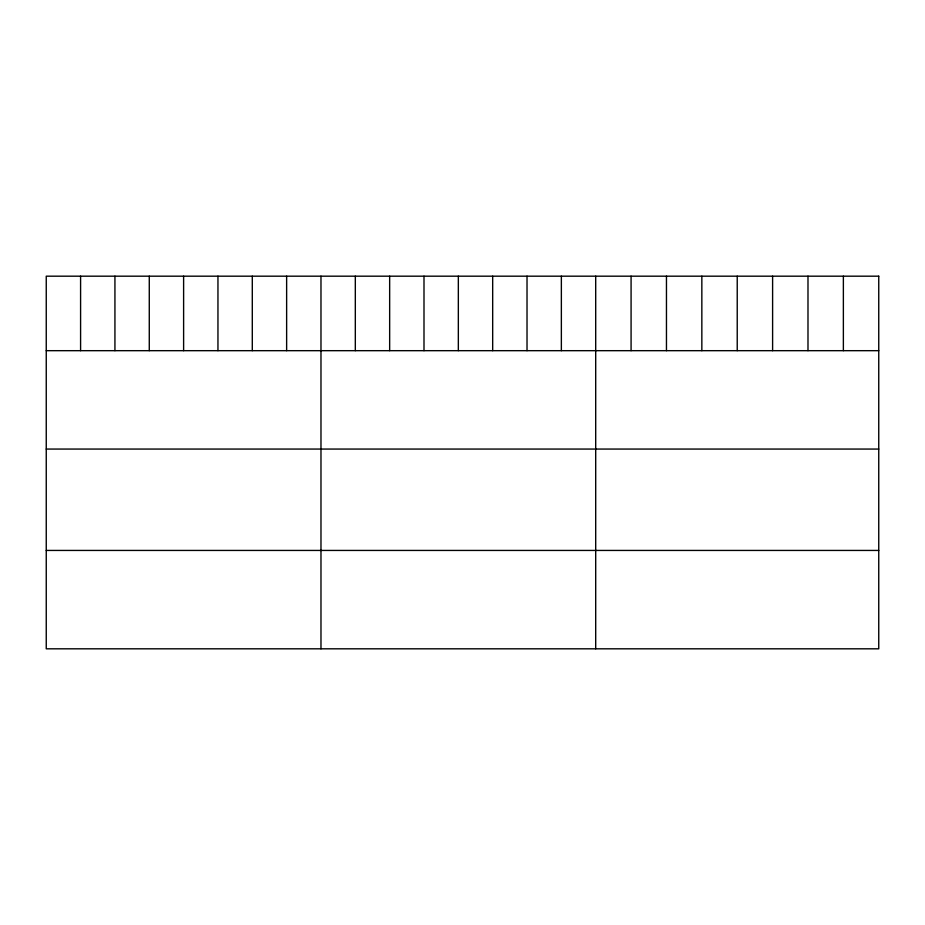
<?xml version="1.0" encoding="UTF-8"?>
<svg xmlns="http://www.w3.org/2000/svg" width="925" height="925" viewBox="0 0 925 925"><rect width="100%" height="100%" fill="white"/><g stroke="black" fill="none" stroke-linecap="round" stroke-linejoin="round"><path stroke-width="1.39" d="M46.25 350.679L878.75 350.679M46.25 449.064L878.75 449.064M46.25 550.433L878.75 550.433M843.369 276.182L843.369 350.679M807.987 276.182L807.987 350.679M772.606 276.182L772.606 350.679M737.225 276.182L737.225 350.679M701.844 276.182L701.844 350.679M666.462 276.182L666.462 350.679M631.081 276.182L631.081 350.679M595.7 276.182L595.7 648.818M561.359 276.182L561.359 350.679M527.019 276.182L527.019 350.679M492.678 276.182L492.678 350.679M458.337 276.182L458.337 350.679M423.997 276.182L423.997 350.679M389.656 276.182L389.656 350.679M355.316 276.182L355.316 350.679M320.975 276.182L320.975 648.818M286.634 276.182L286.634 350.679M252.294 276.182L252.294 350.679M217.953 276.182L217.953 350.679M183.613 276.182L183.613 350.679M149.272 276.182L149.272 350.679M114.931 276.182L114.931 350.679M80.591 276.182L80.591 350.679M878.75 276.182L46.25 276.182L46.25 648.818L878.75 648.818L878.75 276.182"/></g></svg>
